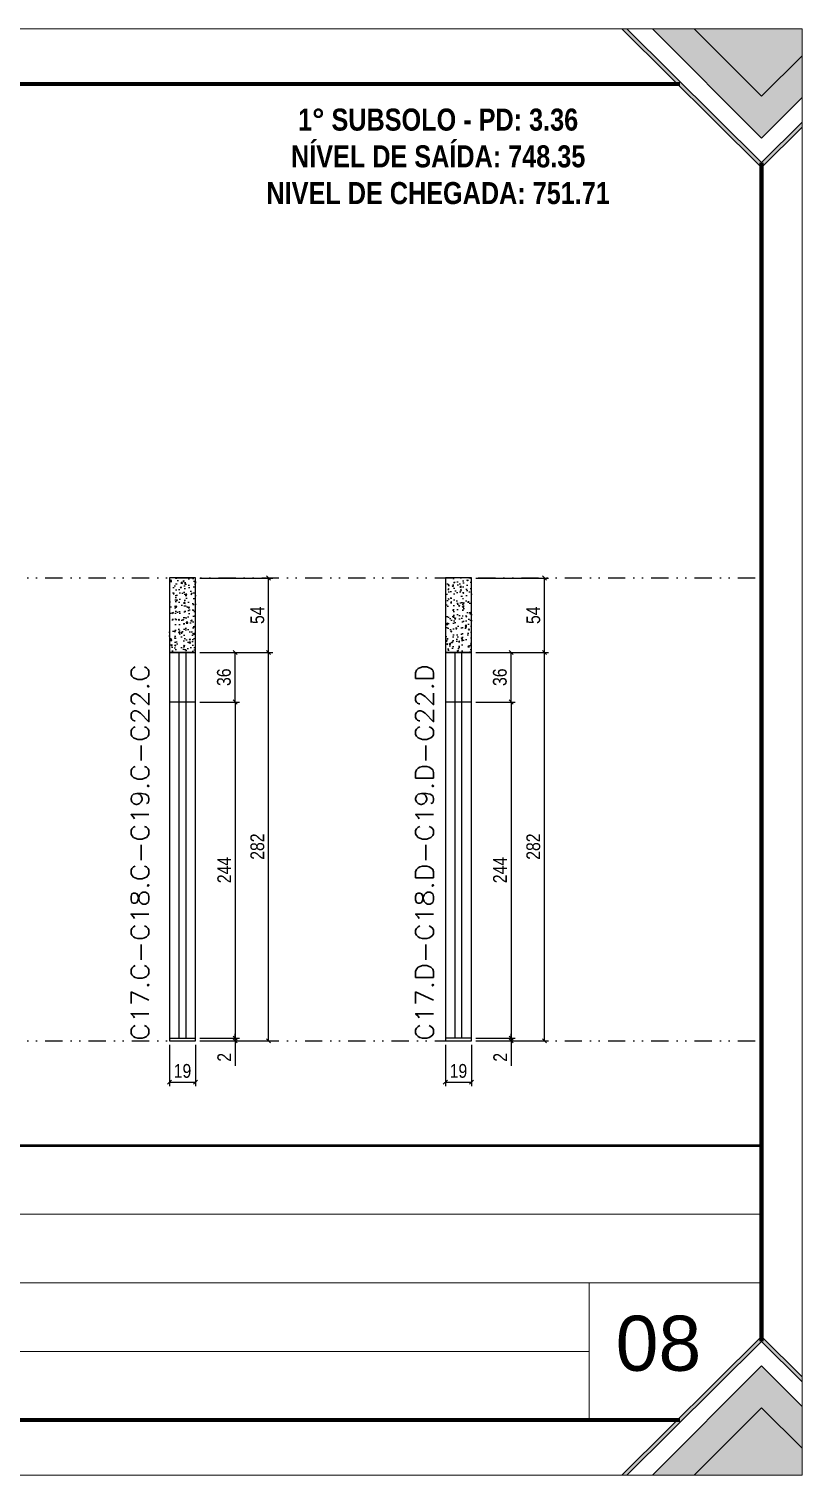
# Model space of a CAD drawing. Extents: x 71 to 6311, y -2991 to 2643.
# Drawn here: x 5750 to 6311, y -691 to 359 of the extents above; entities that cross this region are included whole.
import ezdxf
from ezdxf.enums import TextEntityAlignment as Align

# ---------------------------------------------------------------- set-up
doc = ezdxf.new("R2010")
doc.units = 0
doc.linetypes.add('CONTINUO', pattern=[0])
doc.linetypes.add('DIVIDE2', pattern=[0.625, 0.25, -0.125, 0, -0.125, 0, -0.125])
for name, color, linetype in [('COTA', 241, 'Continuous'), ('NOMENCLATURA', 7, 'Continuous'), ('Nível', 160, 'Continuous'), ('Painéis', 200, 'Continuous'), ('SARR_2.2x7', 40, 'Continuous')]:
    doc.layers.add(name, color=color, linetype=linetype)
doc.layers.add('Folhas', color=255, linetype='Continuous', lineweight=9)
doc.layers.add('Texto Seção', color=7, linetype='Continuous', lineweight=15)
doc.styles.add('ARIAL', font='arial.ttf')
doc.styles.add('COTA TECNICA', font='techl___.ttf', dxfattribs={"height": 10})
doc.styles.add('REGUA-120', font='ROMANS.shx', dxfattribs={"height": 15})
doc.styles.add('ROMANC', font='techb___.ttf', dxfattribs={"height": 2.5})
doc.dimstyles.new('PAINEL-NOVA', dxfattribs={"dimtxt": 10, "dimasz": 3, "dimexe": 3, "dimexo": 3, "dimgap": 3, "dimtad": 1, "dimdec": 1, "dimzin": 12, "dimdsep": 46, "dimtxsty": 'COTA TECNICA', "dimblk1": 'OBLIQUE', "dimblk2": 'OBLIQUE', "dimsah": 1, "dimcen": 0.9, "dimclrd": 4, "dimclre": 4, "dimclrt": 240, "dimadec": 1, "dimazin": 3, "dimtfac": 1, "dimtdec": 1, "dimtix": 1, "dimtmove": 0, "dimatfit": 3, "dimfxl": 1, "dimtolj": 1, "dimtzin": 12, "dimarcsym": 0})

# ---------------------------------------------------------------- blocks, each defined once
blk = doc.blocks.new('9999999999')
at = {"transparency": 33554687}
h = blk.add_hatch(color=30, dxfattribs=at)
h.dxf.hatch_style = 1
h.paths.add_polyline_path([(1357.7, 1050), (1354, 1050), (1455.5, 949.3), (1485, 978.7), (1485, 982.3), (1455.5, 953)])
at = {"true_color": 0x000000, "transparency": 33554687}
h = blk.add_hatch(color=18, dxfattribs=at)
h.dxf.hatch_style = 1
h.paths.add_polyline_path([(1406.6, 1050), (1376.2, 1050), (1455.5, 970.8), (1485, 1000.1), (1485, 1030.4), (1455.5, 1001.1)])
at = {"true_color": 0xff7f00, "transparency": 33554687}
h = blk.add_hatch(color=30, dxfattribs=at)
h.dxf.hatch_style = 1
h.paths.add_polyline_path([(1485, 1030.4), (1485, 1050), (1406.6, 1050), (1455.5, 1001.1)])
at = {"transparency": 33554687}
h = blk.add_hatch(color=30, dxfattribs=at)
h.dxf.hatch_style = 1
h.paths.add_polyline_path([(1357.7, 0), (1354, 0), (1455.5, 100.7), (1485, 71.3), (1485, 67.7), (1455.5, 97)])
at = {"true_color": 0x000000, "transparency": 33554687}
h = blk.add_hatch(color=18, dxfattribs=at)
h.dxf.hatch_style = 1
h.paths.add_polyline_path([(1406.6, 0), (1376.2, 0), (1455.5, 79.2), (1485, 49.9), (1485, 19.6), (1455.5, 48.9)])
at = {"true_color": 0xff7f00, "transparency": 33554687}
h = blk.add_hatch(color=30, dxfattribs=at)
h.dxf.hatch_style = 1
h.paths.add_polyline_path([(1485, 19.6), (1485, 0), (1406.6, 0), (1455.5, 48.9)])
at = {"color": 30, "linetype": 'CONTINUO'}
for p, q in [((396.9, 189.4), (1455.5, 189.4)), ((396.9, 139.6), (1455.5, 139.6)), ((1330.4, 139.6), (1330.4, 40)), ((396.9, 89.8), (1330.4, 89.8))]:
    blk.add_line(p, q, dxfattribs=at)
at = {"color": 30, "transparency": 33554687}
for points in [[(1485, 978.7), (1455.5, 949.3), (1354, 1050)], [(1485, 982.3), (1455.5, 953), (1357.7, 1050)], [(1376.2, 1050), (1455.5, 970.8), (1485, 1000.1)], [(1406.6, 1050), (1455.5, 1001.1), (1485, 1030.4)], [(1485, 71.3), (1455.5, 100.7), (1354, 0)], [(1485, 67.7), (1455.5, 97), (1357.7, 0)], [(1376.2, 0), (1455.5, 79.2), (1485, 49.9)], [(1406.6, 0), (1455.5, 48.9), (1485, 19.6)]]:
    blk.add_lwpolyline(points, dxfattribs=at)
at = {"color": 30, "linetype": 'CONTINUO', "const_width": 2}
blk.add_lwpolyline([(1455.5, 97), (1455.5, 239.2), (50, 239.2), (50, 40), (1396.2, 40)], dxfattribs=at)
at = {"layer": 'Folhas'}
blk.add_lwpolyline([(0, 0), (1485, 0), (1485, 1050), (0, 1050)], close=True, dxfattribs=at)
at = {"layer": 'Folhas', "color": 30, "const_width": 3}
for points in [[(1396.2, 1010), (50, 1010), (50, 40), (1396.2, 40)], [(1455.5, 97), (1455.5, 953)]]:
    blk.add_lwpolyline(points, dxfattribs=at)
blk = doc.blocks.new('_Oblique')
at = {"color": 0, "linetype": 'ByBlock', "lineweight": -2}
blk.add_line((-0.5, -0.5), (0.5, 0.5), dxfattribs=at)
blk = doc.blocks.new('*D193')
at = {"layer": 'COTA', "color": 4, "linetype": 'Continuous', "lineweight": -2, "ltscale": 30, "transparency": 16777216}
for p, q in [((5873.8, -130.2), (5902.6, -130.2)), ((5899.6, -130.2), (5899.6, -374.2)), ((5873.8, -374.2), (5902.6, -374.2))]:
    blk.add_line(p, q, dxfattribs=at)
at = {"layer": 'Defpoints', "color": 0, "linetype": 'Continuous', "ltscale": 30, "transparency": 16777216}
for p in [(5870.8, -130.2), (5870.8, -374.2), (5899.6, -374.2)]:
    blk.add_point(p, dxfattribs=at)
at = {"layer": 'COTA', "color": 4, "linetype": 'Continuous', "lineweight": -2, "ltscale": 30, "transparency": 16777216, "xscale": 3, "yscale": 3, "zscale": 3}
for p, rotation in [((5899.6, -130.2), 90), ((5899.6, -374.2), 270)]:
    blk.add_blockref('_Oblique', p, dxfattribs=dict(at, rotation=rotation))
at = {"layer": 'COTA', "color": 240, "linetype": 'Continuous', "ltscale": 30, "transparency": 16777216, "insert": (5891.6, -252.2), "char_height": 10, "attachment_point": 5, "rotation": 90, "style": 'COTA TECNICA'}
blk.add_mtext('\\A1;244', dxfattribs=at)
blk = doc.blocks.new('*D194')
at = {"layer": 'COTA', "color": 4, "linetype": 'Continuous', "lineweight": -2, "ltscale": 30, "transparency": 16777216}
for p, q in [((5873.8, -94.2), (5902.6, -94.2)), ((5899.6, -130.2), (5899.6, -94.2)), ((5873.8, -130.2), (5902.6, -130.2))]:
    blk.add_line(p, q, dxfattribs=at)
at = {"layer": 'Defpoints', "color": 0, "linetype": 'Continuous', "ltscale": 30, "transparency": 16777216}
for p in [(5870.8, -94.2), (5899.6, -94.2), (5870.8, -130.2)]:
    blk.add_point(p, dxfattribs=at)
at = {"layer": 'COTA', "color": 4, "linetype": 'Continuous', "lineweight": -2, "ltscale": 30, "transparency": 16777216, "xscale": 3, "yscale": 3, "zscale": 3}
for p, rotation in [((5899.6, -94.2), 90), ((5899.6, -130.2), 270)]:
    blk.add_blockref('_Oblique', p, dxfattribs=dict(at, rotation=rotation))
at = {"layer": 'COTA', "color": 240, "linetype": 'Continuous', "ltscale": 30, "transparency": 16777216, "insert": (5891.4, -112.2), "char_height": 10, "attachment_point": 5, "rotation": 90, "style": 'COTA TECNICA'}
blk.add_mtext('\\A1;36', dxfattribs=at)
blk = doc.blocks.new('*D195')
at = {"layer": 'COTA', "color": 4, "linetype": 'Continuous', "lineweight": -2, "ltscale": 30, "transparency": 16777216}
for p, q in [((6074.3, -130.2), (6103.1, -130.2)), ((6100.1, -130.2), (6100.1, -374.2)), ((6074.3, -374.2), (6103.1, -374.2))]:
    blk.add_line(p, q, dxfattribs=at)
at = {"layer": 'Defpoints', "color": 0, "linetype": 'Continuous', "ltscale": 30, "transparency": 16777216}
for p in [(6071.3, -130.2), (6071.3, -374.2), (6100.1, -374.2)]:
    blk.add_point(p, dxfattribs=at)
at = {"layer": 'COTA', "color": 4, "linetype": 'Continuous', "lineweight": -2, "ltscale": 30, "transparency": 16777216, "xscale": 3, "yscale": 3, "zscale": 3}
for p, rotation in [((6100.1, -130.2), 90), ((6100.1, -374.2), 270)]:
    blk.add_blockref('_Oblique', p, dxfattribs=dict(at, rotation=rotation))
at = {"layer": 'COTA', "color": 240, "linetype": 'Continuous', "ltscale": 30, "transparency": 16777216, "insert": (6092, -252.2), "char_height": 10, "attachment_point": 5, "rotation": 90, "style": 'COTA TECNICA'}
blk.add_mtext('\\A1;244', dxfattribs=at)
blk = doc.blocks.new('*D196')
at = {"layer": 'COTA', "color": 4, "linetype": 'Continuous', "lineweight": -2, "ltscale": 30, "transparency": 16777216}
for p, q in [((6074.3, -94.2), (6103.1, -94.2)), ((6100.1, -130.2), (6100.1, -94.2)), ((6074.3, -130.2), (6103.1, -130.2))]:
    blk.add_line(p, q, dxfattribs=at)
at = {"layer": 'Defpoints', "color": 0, "linetype": 'Continuous', "ltscale": 30, "transparency": 16777216}
for p in [(6071.3, -94.2), (6100.1, -94.2), (6071.3, -130.2)]:
    blk.add_point(p, dxfattribs=at)
at = {"layer": 'COTA', "color": 4, "linetype": 'Continuous', "lineweight": -2, "ltscale": 30, "transparency": 16777216, "xscale": 3, "yscale": 3, "zscale": 3}
for p, rotation in [((6100.1, -94.2), 90), ((6100.1, -130.2), 270)]:
    blk.add_blockref('_Oblique', p, dxfattribs=dict(at, rotation=rotation))
at = {"layer": 'COTA', "color": 240, "linetype": 'Continuous', "ltscale": 30, "transparency": 16777216, "insert": (6091.9, -112.2), "char_height": 10, "attachment_point": 5, "rotation": 90, "style": 'COTA TECNICA'}
blk.add_mtext('\\A1;36', dxfattribs=at)
blk = doc.blocks.new('*D208')
at = {"layer": 'COTA', "color": 4, "linetype": 'Continuous', "lineweight": -2, "ltscale": 30, "transparency": 16777216}
for p, q in [((5873.8, -374.2), (5902.6, -374.2)), ((5873.8, -376.2), (5902.6, -376.2)), ((5899.6, -374.2), (5899.6, -371.2)), ((5899.6, -374.2), (5899.6, -376.2)), ((5899.6, -376.2), (5899.6, -394.3))]:
    blk.add_line(p, q, dxfattribs=at)
at = {"layer": 'Defpoints', "color": 0, "linetype": 'Continuous', "ltscale": 30, "transparency": 16777216}
for p in [(5870.8, -374.2), (5870.8, -376.2), (5899.6, -374.2)]:
    blk.add_point(p, dxfattribs=at)
at = {"layer": 'COTA', "color": 4, "linetype": 'Continuous', "lineweight": -2, "ltscale": 30, "transparency": 16777216, "xscale": 3, "yscale": 3, "zscale": 3}
for p, rotation in [((5899.6, -374.2), 270), ((5899.6, -376.2), 90)]:
    blk.add_blockref('_Oblique', p, dxfattribs=dict(at, rotation=rotation))
at = {"layer": 'COTA', "color": 240, "linetype": 'Continuous', "ltscale": 30, "transparency": 16777216, "insert": (5891.6, -388.2), "char_height": 10, "attachment_point": 5, "rotation": 90, "style": 'COTA TECNICA'}
blk.add_mtext('\\A1;2', dxfattribs=at)
blk = doc.blocks.new('*D209')
at = {"layer": 'COTA', "color": 4, "linetype": 'Continuous', "lineweight": -2, "ltscale": 30, "transparency": 16777216}
for p, q in [((5873.8, -94.2), (5926.8, -94.2)), ((5923.8, -376.2), (5923.8, -94.2)), ((5873.8, -376.2), (5926.8, -376.2))]:
    blk.add_line(p, q, dxfattribs=at)
at = {"layer": 'Defpoints', "color": 0, "linetype": 'Continuous', "ltscale": 30, "transparency": 16777216}
for p in [(5870.8, -94.2), (5923.8, -94.2), (5870.8, -376.2)]:
    blk.add_point(p, dxfattribs=at)
at = {"layer": 'COTA', "color": 4, "linetype": 'Continuous', "lineweight": -2, "ltscale": 30, "transparency": 16777216, "xscale": 3, "yscale": 3, "zscale": 3}
for p, rotation in [((5923.8, -94.2), 90), ((5923.8, -376.2), 270)]:
    blk.add_blockref('_Oblique', p, dxfattribs=dict(at, rotation=rotation))
at = {"layer": 'COTA', "color": 240, "linetype": 'Continuous', "ltscale": 30, "transparency": 16777216, "insert": (5915.7, -235.2), "char_height": 10, "attachment_point": 5, "rotation": 90, "style": 'COTA TECNICA'}
blk.add_mtext('\\A1;282', dxfattribs=at)
blk = doc.blocks.new('*D210')
at = {"layer": 'COTA', "color": 4, "linetype": 'Continuous', "lineweight": -2, "ltscale": 30, "transparency": 16777216}
for p, q in [((5873.8, -40.2), (5926.8, -40.2)), ((5923.8, -94.2), (5923.8, -40.2)), ((5873.8, -94.2), (5926.8, -94.2))]:
    blk.add_line(p, q, dxfattribs=at)
at = {"layer": 'Defpoints', "color": 0, "linetype": 'Continuous', "ltscale": 30, "transparency": 16777216}
for p in [(5870.8, -40.2), (5923.8, -40.2), (5870.8, -94.2)]:
    blk.add_point(p, dxfattribs=at)
at = {"layer": 'COTA', "color": 4, "linetype": 'Continuous', "lineweight": -2, "ltscale": 30, "transparency": 16777216, "xscale": 3, "yscale": 3, "zscale": 3}
for p, rotation in [((5923.8, -40.2), 90), ((5923.8, -94.2), 270)]:
    blk.add_blockref('_Oblique', p, dxfattribs=dict(at, rotation=rotation))
at = {"layer": 'COTA', "color": 240, "linetype": 'Continuous', "ltscale": 30, "transparency": 16777216, "insert": (5915.7, -67.2), "char_height": 10, "attachment_point": 5, "rotation": 90, "style": 'COTA TECNICA'}
blk.add_mtext('\\A1;54', dxfattribs=at)
blk = doc.blocks.new('*D211')
at = {"layer": 'COTA', "color": 4, "linetype": 'Continuous', "lineweight": -2, "ltscale": 30, "transparency": 16777216}
for p, q in [((5851.8, -379.2), (5851.8, -409.2)), ((5870.8, -379.2), (5870.8, -409.2)), ((5851.8, -406.2), (5870.8, -406.2))]:
    blk.add_line(p, q, dxfattribs=at)
at = {"layer": 'Defpoints', "color": 0, "linetype": 'Continuous', "ltscale": 30, "transparency": 16777216}
for p in [(5851.8, -376.2), (5870.8, -376.2), (5870.8, -406.2)]:
    blk.add_point(p, dxfattribs=at)
at = {"layer": 'COTA', "color": 4, "linetype": 'Continuous', "lineweight": -2, "ltscale": 30, "transparency": 16777216, "xscale": 3, "yscale": 3, "zscale": 3, "rotation": 180}
blk.add_blockref('_Oblique', (5851.8, -406.2), dxfattribs=at)
at = {"layer": 'COTA', "color": 4, "linetype": 'Continuous', "lineweight": -2, "ltscale": 30, "transparency": 16777216, "xscale": 3, "yscale": 3, "zscale": 3}
blk.add_blockref('_Oblique', (5870.8, -406.2), dxfattribs=at)
at = {"layer": 'COTA', "color": 240, "linetype": 'Continuous', "ltscale": 30, "transparency": 16777216, "insert": (5861.3, -398.1), "char_height": 10, "attachment_point": 5, "style": 'COTA TECNICA'}
blk.add_mtext('\\A1;19', dxfattribs=at)
blk = doc.blocks.new('*D212')
at = {"layer": 'COTA', "color": 4, "linetype": 'Continuous', "lineweight": -2, "ltscale": 30, "transparency": 16777216}
for p, q in [((6074.3, -374.2), (6103.1, -374.2)), ((6074.3, -376.2), (6103.1, -376.2)), ((6100.1, -374.2), (6100.1, -371.2)), ((6100.1, -374.2), (6100.1, -376.2)), ((6100.1, -376.2), (6100.1, -394.3))]:
    blk.add_line(p, q, dxfattribs=at)
at = {"layer": 'Defpoints', "color": 0, "linetype": 'Continuous', "ltscale": 30, "transparency": 16777216}
for p in [(6071.3, -374.2), (6071.3, -376.2), (6100.1, -374.2)]:
    blk.add_point(p, dxfattribs=at)
at = {"layer": 'COTA', "color": 4, "linetype": 'Continuous', "lineweight": -2, "ltscale": 30, "transparency": 16777216, "xscale": 3, "yscale": 3, "zscale": 3}
for p, rotation in [((6100.1, -374.2), 270), ((6100.1, -376.2), 90)]:
    blk.add_blockref('_Oblique', p, dxfattribs=dict(at, rotation=rotation))
at = {"layer": 'COTA', "color": 240, "linetype": 'Continuous', "ltscale": 30, "transparency": 16777216, "insert": (6092.1, -388.2), "char_height": 10, "attachment_point": 5, "rotation": 90, "style": 'COTA TECNICA'}
blk.add_mtext('\\A1;2', dxfattribs=at)
blk = doc.blocks.new('*D213')
at = {"layer": 'COTA', "color": 4, "linetype": 'Continuous', "lineweight": -2, "ltscale": 30, "transparency": 16777216}
for p, q in [((6074.3, -94.2), (6127.3, -94.2)), ((6124.3, -376.2), (6124.3, -94.2)), ((6074.3, -376.2), (6127.3, -376.2))]:
    blk.add_line(p, q, dxfattribs=at)
at = {"layer": 'Defpoints', "color": 0, "linetype": 'Continuous', "ltscale": 30, "transparency": 16777216}
for p in [(6071.3, -94.2), (6124.3, -94.2), (6071.3, -376.2)]:
    blk.add_point(p, dxfattribs=at)
at = {"layer": 'COTA', "color": 4, "linetype": 'Continuous', "lineweight": -2, "ltscale": 30, "transparency": 16777216, "xscale": 3, "yscale": 3, "zscale": 3}
for p, rotation in [((6124.3, -94.2), 90), ((6124.3, -376.2), 270)]:
    blk.add_blockref('_Oblique', p, dxfattribs=dict(at, rotation=rotation))
at = {"layer": 'COTA', "color": 240, "linetype": 'Continuous', "ltscale": 30, "transparency": 16777216, "insert": (6116.2, -235.2), "char_height": 10, "attachment_point": 5, "rotation": 90, "style": 'COTA TECNICA'}
blk.add_mtext('\\A1;282', dxfattribs=at)
blk = doc.blocks.new('*D214')
at = {"layer": 'COTA', "color": 4, "linetype": 'Continuous', "lineweight": -2, "ltscale": 30, "transparency": 16777216}
for p, q in [((6074.3, -40.2), (6127.3, -40.2)), ((6124.3, -94.2), (6124.3, -40.2)), ((6074.3, -94.2), (6127.3, -94.2))]:
    blk.add_line(p, q, dxfattribs=at)
at = {"layer": 'Defpoints', "color": 0, "linetype": 'Continuous', "ltscale": 30, "transparency": 16777216}
for p in [(6071.3, -40.2), (6124.3, -40.2), (6071.3, -94.2)]:
    blk.add_point(p, dxfattribs=at)
at = {"layer": 'COTA', "color": 4, "linetype": 'Continuous', "lineweight": -2, "ltscale": 30, "transparency": 16777216, "xscale": 3, "yscale": 3, "zscale": 3}
for p, rotation in [((6124.3, -40.2), 90), ((6124.3, -94.2), 270)]:
    blk.add_blockref('_Oblique', p, dxfattribs=dict(at, rotation=rotation))
at = {"layer": 'COTA', "color": 240, "linetype": 'Continuous', "ltscale": 30, "transparency": 16777216, "insert": (6116.2, -67.2), "char_height": 10, "attachment_point": 5, "rotation": 90, "style": 'COTA TECNICA'}
blk.add_mtext('\\A1;54', dxfattribs=at)
blk = doc.blocks.new('*D215')
at = {"layer": 'COTA', "color": 4, "linetype": 'Continuous', "lineweight": -2, "ltscale": 30, "transparency": 16777216}
for p, q in [((6052.3, -379.2), (6052.3, -409.2)), ((6071.3, -379.2), (6071.3, -409.2)), ((6052.3, -406.2), (6071.3, -406.2))]:
    blk.add_line(p, q, dxfattribs=at)
at = {"layer": 'Defpoints', "color": 0, "linetype": 'Continuous', "ltscale": 30, "transparency": 16777216}
for p in [(6052.3, -376.2), (6071.3, -376.2), (6071.3, -406.2)]:
    blk.add_point(p, dxfattribs=at)
at = {"layer": 'COTA', "color": 4, "linetype": 'Continuous', "lineweight": -2, "ltscale": 30, "transparency": 16777216, "xscale": 3, "yscale": 3, "zscale": 3, "rotation": 180}
blk.add_blockref('_Oblique', (6052.3, -406.2), dxfattribs=at)
at = {"layer": 'COTA', "color": 4, "linetype": 'Continuous', "lineweight": -2, "ltscale": 30, "transparency": 16777216, "xscale": 3, "yscale": 3, "zscale": 3}
blk.add_blockref('_Oblique', (6071.3, -406.2), dxfattribs=at)
at = {"layer": 'COTA', "color": 240, "linetype": 'Continuous', "ltscale": 30, "transparency": 16777216, "insert": (6061.8, -398.1), "char_height": 10, "attachment_point": 5, "style": 'COTA TECNICA'}
blk.add_mtext('\\A1;19', dxfattribs=at)

msp = doc.modelspace()

# ---------------------------------------------------------------- hatches: boundary and pattern name
at = {"layer": 'COTA', "linetype": 'Continuous', "ltscale": 30}
h = msp.add_hatch(dxfattribs=at)
h.set_pattern_fill('AR-CONC', color=256, scale=0.05, angle=1)
h.set_pattern_definition([(51, (8286.843, 59.843), (9.121755, -0.637855), [0.9525, -10.4775]), (356, (8286.843, 59.843), (-1.928623, 9.520633), [0.762, -8.38203]), (101.45144, (8287.603, 59.79), (7.193132, 8.882778), [0.8095, -8.904512]), (47.1842, (8286.798, 62.383), (13.588575, -1.865247), [1.42875, -15.71625]), (97.63556, (8287.931, 62.228), (11.65249, 12.576586), [1.21425, -13.35678]), (352.18415, (8286.798, 62.383), (11.65249, 12.576586), [1.143, -12.57299]), (22, (8288.079, 61.77), (7.668804, -4.98018), [0.9525, -10.4775]), (327, (8288.079, 61.77), (2.928905, 9.261925), [0.762, -8.382]), (72.45145, (8288.718, 61.355), (10.597708, 4.281746), [0.8095, -8.904497]), (38.5, (8286.8428, 59.8434), (0.080622, 4.229803), [0, -8.2804, 0, -8.509, 0, -8.41375]), (8.5, (8286.843, 59.8434), (3.253055, 5.066574), [0, -4.8514, 0, -8.0899, 0, -3.20675]), (328.5, (8284.011, 59.794), (6.783496, -0.1680745), [0, -3.175, 0, -9.906, 0, -13.1445]), (318.5, (8282.7413, 59.772), (7.383143, 1.400391), [0, -4.1275, 0, -6.5786, 0, -9.3345])])
h.paths.add_polyline_path([(5870.843, -40.157), (5851.843, -40.157), (5851.843, -94.157), (5870.843, -94.157)])
h = msp.add_hatch(dxfattribs=at)
h.set_pattern_fill('AR-CONC', color=256, scale=0.05, angle=1)
h.set_pattern_definition([(51, (8262.313, 59.843), (9.121755, -0.637855), [0.9525, -10.4775]), (356, (8262.313, 59.843), (-1.928623, 9.520633), [0.762, -8.38203]), (101.45144, (8263.073, 59.79), (7.193132, 8.882778), [0.8095, -8.904512]), (47.1842, (8262.268, 62.383), (13.588575, -1.86525), [1.42875, -15.71625]), (97.63556, (8263.401, 62.228), (11.65249, 12.576586), [1.21425, -13.35678]), (352.18415, (8262.268, 62.383), (11.65249, 12.57659), [1.143, -12.57299]), (22, (8263.549, 61.77), (7.668804, -4.98018), [0.9525, -10.4775]), (327, (8263.549, 61.77), (2.928905, 9.261925), [0.762, -8.382]), (72.45145, (8264.188, 61.355), (10.59771, 4.281746), [0.8095, -8.904497]), (38.5, (8262.3128, 59.8434), (0.080622, 4.229803), [0, -8.2804, 0, -8.509, 0, -8.41375]), (8.5, (8262.313, 59.8434), (3.253055, 5.066574), [0, -4.8514, 0, -8.0899, 0, -3.20675]), (328.5, (8259.481, 59.794), (6.783496, -0.1680745), [0, -3.175, 0, -9.906, 0, -13.1445]), (318.5, (8258.2113, 59.772), (7.383143, 1.400391), [0, -4.1275, 0, -6.5786, 0, -9.3345])])
h.paths.add_polyline_path([(6071.313, -40.157), (6052.313, -40.157), (6052.313, -94.157), (6071.313, -94.157)])

# ---------------------------------------------------------------- linework, layer by layer
for points in [[(5851.843, -94.157), (5870.843, -94.157), (5870.843, -40.157), (5851.843, -40.157)], [(6052.313, -94.157), (6071.313, -94.157), (6071.313, -40.157), (6052.313, -40.157)]]:
    msp.add_lwpolyline(points, close=True, dxfattribs=at)
at = {"layer": 'Nível', "color": 4, "linetype": 'DIVIDE2', "ltscale": 50}
for p, q in [((5101.165, -40.157), (6281.927, -40.157)), ((5101.165, -376.157), (6281.927, -376.157))]:
    msp.add_line(p, q, dxfattribs=at)
at = {"layer": 'Painéis', "linetype": 'Continuous', "ltscale": 30}
for p, q in [((5851.843, -94.157), (5851.843, -376.157)), ((6052.313, -94.157), (6052.313, -376.157))]:
    msp.add_line(p, q, dxfattribs=at)
for points in [[(5870.843, -94.157), (5851.843, -94.157)], [(5870.843, -376.157), (5870.843, -94.157)], [(6071.313, -94.157), (6052.313, -94.157)], [(6071.313, -376.157), (6071.313, -94.157)], [(5851.843, -130.157), (5870.843, -130.157)], [(6052.313, -130.157), (6071.313, -130.157)], [(5851.843, -374.157), (5870.843, -374.157)], [(5851.843, -376.157), (5870.843, -376.157)], [(6071.313, -374.157), (6052.313, -374.157)], [(6052.313, -376.157), (6071.313, -376.157)]]:
    msp.add_lwpolyline(points, dxfattribs=at)
at = {"layer": 'SARR_2.2x7', "linetype": 'Continuous', "ltscale": 30}
for p, q in [((5858.843, -374.157), (5858.843, -94.157)), ((5863.843, -374.157), (5863.843, -94.157)), ((6059.313, -374.157), (6059.313, -94.157)), ((6064.313, -374.157), (6064.313, -94.157))]:
    msp.add_line(p, q, dxfattribs=at)

# ---------------------------------------------------------------- block references
at = {"layer": 'Folhas'}
msp.add_blockref('9999999999', (4826.471, -691.496), dxfattribs=at)

# ---------------------------------------------------------------- texts
at = {"layer": 'Folhas', "style": 'ARIAL'}
msp.add_text('08', height=40, dxfattribs=at).set_placement((6207.102, -595.755), align=Align.MIDDLE)
at = {"layer": 'NOMENCLATURA', "color": 2, "insert": (6047.04, 300.672), "char_height": 16, "attachment_point": 2, "style": 'ROMANC'}
msp.add_mtext_dynamic_manual_height_columns('1° SUBSOLO - PD: 3.36\\PNÍVEL DE SAÍDA: 748.35\\PNIVEL DE CHEGADA: 751.71', width=449.07607, gutter_width=1, heights=[0], dxfattribs=at)
at = {"layer": 'Texto Seção', "style": 'REGUA-120', "width": 1.1}
for s, p in [('C17.C-C18.C-C19.C-C22.C', (5836.871, -376.157)), ('C17.D-C18.D-C19.D-C22.D', (6043.675, -376.157))]:
    msp.add_text(s, height=13, rotation=90, dxfattribs=at).set_placement(p)

# ---------------------------------------------------------------- dimensions: what is measured, and where the dimension line sits
at = {"layer": 'COTA', "linetype": 'Continuous', "ltscale": 30}
for base, p1, p2, picture, middle in [((5923.805, -40.157), (5870.843, -94.157), (5870.843, -40.157), '*D210', (5915.695, -67.157)), ((6124.275, -40.157), (6071.313, -94.157), (6071.313, -40.157), '*D214', (6116.165, -67.157)), ((5899.636, -94.157), (5870.843, -130.157), (5870.843, -94.157), '*D194', (5891.416, -112.157)), ((5923.805, -94.157), (5870.843, -376.157), (5870.843, -94.157), '*D209', (5915.71, -235.157)), ((6100.106, -94.157), (6071.313, -130.157), (6071.313, -94.157), '*D196', (6091.886, -112.157)), ((6124.275, -94.157), (6071.313, -376.157), (6071.313, -94.157), '*D213', (6116.18, -235.157)), ((5899.636, -374.157), (5870.843, -130.157), (5870.843, -374.157), '*D193', (5891.563, -252.157)), ((6100.106, -374.157), (6071.313, -130.157), (6071.313, -374.157), '*D195', (6092.033, -252.157))]:
    dim = msp.add_linear_dim(base=base, p1=p1, p2=p2, angle=90, dimstyle='PAINEL-NOVA', dxfattribs=at)
    dim.commit()
    dim.dimension.update_dxf_attribs({"geometry": picture, "text_midpoint": middle})
for base, p1, p2, picture, middle in [((5870.843, -406.157), (5851.843, -376.157), (5870.843, -376.157), '*D211', (5861.343, -398.069)), ((6071.313, -406.157), (6052.313, -376.157), (6071.313, -376.157), '*D215', (6061.813, -398.069))]:
    dim = msp.add_linear_dim(base=base, p1=p1, p2=p2, dimstyle='PAINEL-NOVA', dxfattribs=at)
    dim.commit()
    dim.dimension.update_dxf_attribs({"geometry": picture, "text_midpoint": middle})
for base, p1, p2, picture, middle in [((5899.636, -374.157), (5870.843, -376.157), (5870.843, -374.157), '*D208', (5899.636, -388.212)), ((6100.106, -374.157), (6071.313, -376.157), (6071.313, -374.157), '*D212', (6100.106, -388.212))]:
    dim = msp.add_linear_dim(base=base, p1=p1, p2=p2, angle=90, dimstyle='PAINEL-NOVA', dxfattribs=at)
    dim.commit()
    dim.dimension.update_dxf_attribs({"geometry": picture, "text_midpoint": middle, "dimtype": 160})

doc.saveas('drawing.dxf')
